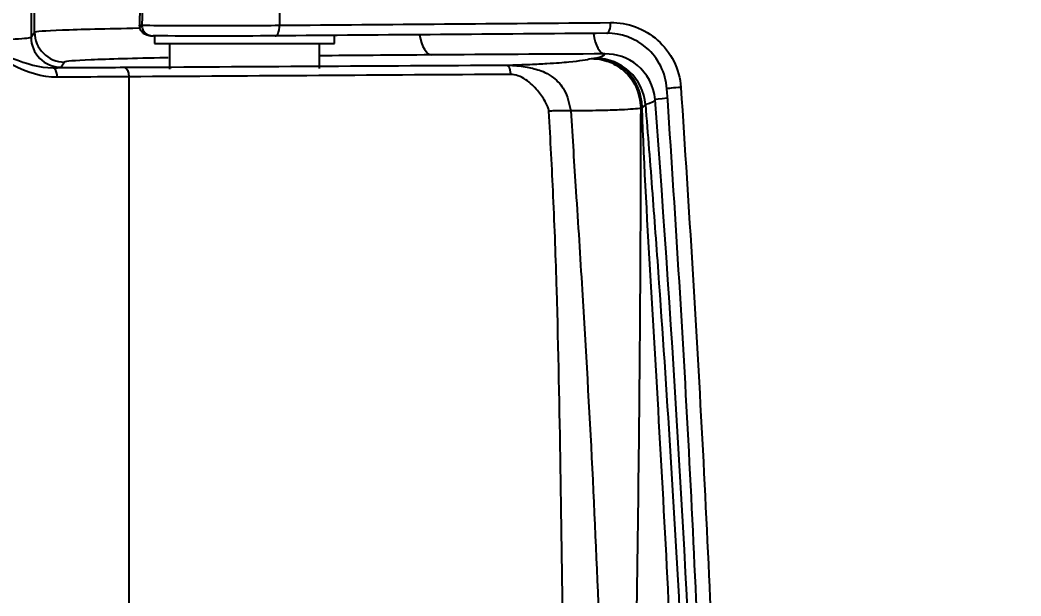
# Model space of a CAD drawing. Extents: x 2340 to 8415, y -46 to 2482.
# Drawn here: x 6018 to 6118.1, y 1794.5 to 1852.1 of the extents above; entities that cross this region are included whole.
import ezdxf

# ---------------------------------------------------------------- set-up
doc = ezdxf.new("R2010")
doc.units = 0
doc.header["$LTSCALE"] = 20
doc.header["$MEASUREMENT"] = 0
doc.layers.get('0').update_dxf_attribs({"linetype": 'CONTINUOUS'})
doc.layers.get('DEFPOINTS').update_dxf_attribs({"linetype": 'CONTINUOUS'})
doc.layers.add('1', color=7, linetype='CONTINUOUS')
doc.styles.get("Standard").update_dxf_attribs({"font": 'NanumGothic.ttf'})
doc.dimstyles.get("Standard").update_dxf_attribs({"dimtxt": 2.7, "dimasz": 2.5, "dimexe": 1.5, "dimexo": 1.5, "dimgap": 1.5, "dimtad": 1, "dimdec": 0, "dimlfac": 10, "dimzin": 0, "dimdsep": 46, "dimtxsty": 'Standard', "dimcen": 0, "dimclrt": 2, "dimadec": 0, "dimazin": 0, "dimtfac": 1, "dimtdec": 0, "dimtmove": 0, "dimatfit": 3, "dimfxl": 0, "dimtolj": 1, "dimtzin": 0, "dimarcsym": 0})

# ---------------------------------------------------------------- blocks, each defined once
blk = doc.blocks.new('*D18')
at = {"color": 3, "lineweight": -2}
for p, q in [((5799.39, 1702.69), (5799.39, 1984)), ((6476.94, 1702.69), (6476.94, 1984)), ((5819.39, 1979), (6456.94, 1979))]:
    blk.add_line(p, q, dxfattribs=at)
at = {"color": 3}
for points in [[(5819.39, 1982.34), (5819.39, 1975.67), (5799.39, 1979)], [(6456.94, 1982.34), (6456.94, 1975.67), (6476.94, 1979)]]:
    blk.add_solid(points, dxfattribs=at)
at = {"layer": 'DEFPOINTS', "color": 0}
for p in [(6476.94, 1979), (5799.39, 1701.19), (6476.94, 1701.19)]:
    blk.add_point(p, dxfattribs=at)
at = {"color": 2, "insert": (6138.16, 2003.16), "char_height": 26, "attachment_point": 5}
blk.add_mtext('\\A1;680', dxfattribs=at)
blk = doc.blocks.new('*D19')
at = {"color": 3, "lineweight": -2}
for p, q in [((6080.08, 1899.59), (6617.42, 1899.59)), ((6612.42, 1879.59), (6612.42, 1520.39)), ((6069.07, 1500.39), (6617.42, 1500.39))]:
    blk.add_line(p, q, dxfattribs=at)
at = {"color": 3}
for points in [[(6609.08, 1879.59), (6615.75, 1879.59), (6612.42, 1899.59)], [(6609.08, 1520.39), (6615.75, 1520.39), (6612.42, 1500.39)]]:
    blk.add_solid(points, dxfattribs=at)
at = {"layer": 'DEFPOINTS', "color": 0}
for p in [(6078.58, 1899.59), (6067.57, 1500.39), (6612.42, 1500.39)]:
    blk.add_point(p, dxfattribs=at)
at = {"color": 2, "insert": (6588.36, 1699.99), "char_height": 26, "attachment_point": 5, "rotation": 90}
blk.add_mtext('\\A1;400', dxfattribs=at)

msp = doc.modelspace()

# ---------------------------------------------------------------- linework, layer by layer
at = {"layer": '1', "color": 0, "linetype": 'Continuous'}
for p, q in [((6029.96, 1851.55), (6029.96, 1851.55)), ((6019.14, 1850.38), (6019.5, 1850.89)), ((6031.47, 1850.51), (6031.47, 1849.76)), ((6049.47, 1849.76), (6049.47, 1850.55)), ((6031.47, 1849.76), (6040.47, 1849.76)), ((6032.97, 1849.76), (6032.97, 1847.19)), ((6040.47, 1849.76), (6049.47, 1849.76)), ((6047.97, 1847.26), (6047.97, 1849.76)), ((6022.5, 1847.89), (6022.14, 1847.38))]:
    msp.add_line(p, q, dxfattribs=at)
for centre, major_axis, ratio, start_param, end_param in [((6030.46, 1851.54), (-0.5, 0.01), 0.054129, 5.230297, 6.284099), ((6030.46, 1851.49), (-0.499, -0.036), 0.024369, 0.000478, 1.049964), ((6043.54, 1851.51), (-0.008, 1), 0.423618, 3.122325, 4.767864), ((6076.66, 1851.77), (-0.008, 1), 0.396739, 3.122579, 4.785283), ((6022.14, 1850.38), (2.45, -1.73), 0.999885, 3.75542, 5.326109), ((6022.5, 1850.89), (2.45, -1.73), 0.999885, 3.75542, 5.326109), ((6059.19, 1851.61), (0.02, -3), 0.435524, 5.04799, 6.269426), ((6076.49, 1851.71), (0.02, -3), 0.411135, 5.035979, 6.269598), ((6021.34, 1846.33), (-0.006, 1), 0.429772, 4.757219, 6.269468), ((6075.55, 1843.27), (-1.17, 4.86), 0.998599, 4.550923, 6.046909), ((6075.55, 1843.27), (-0.16, 5), 0.929784, 4.704276, 6.249532), ((6083.68, 1845.28), (0.998, 0.067), 0.052634, 1.169564, 3.15907), ((6075.55, 1843.27), (4.98, 0.41), 0.148704, 5.901773, 6.230351), ((6084.49, 1844.35), (-2.99, -0.23), 0.022613, 5.349861, 6.278006)]:
    msp.add_ellipse(centre, major_axis=major_axis, ratio=ratio, start_param=start_param, end_param=end_param, dxfattribs=at)
for points, knots in [([(6039.22, 1500.39), (6025.31, 1500.4), (6011.4, 1500.46), (5978.75, 1500.96), (5960.01, 1501.51), (5931.94, 1503.84), (5922.56, 1504.89), (5903.99, 1507.88), (5894.81, 1509.84), (5876.8, 1515.33), (5868.02, 1518.89), (5851.8, 1528.23), (5844.24, 1534.17), (5834.75, 1544.44), (5831.86, 1548.1), (5826.57, 1555.86), (5824.17, 1559.97), (5817.78, 1572.52), (5814.52, 1581.27), (5809.24, 1599.24), (5807.23, 1608.48), (5804.04, 1626.87), (5802.87, 1636.08), (5800.11, 1663.77), (5799.36, 1682.29), (5799.41, 1719.42), (5800.22, 1738.09), (5803.12, 1765.97), (5804.35, 1775.22), (5807.66, 1793.6), (5809.75, 1802.77), (5815.18, 1820.54), (5818.52, 1829.17), (5825.03, 1841.51), (5827.47, 1845.55), (5832.91, 1853.24), (5835.88, 1856.85), (5845.55, 1866.94), (5853.19, 1872.71), (5869.56, 1881.78), (5878.4, 1885.22), (5896.36, 1890.5), (5905.46, 1892.37), (5923.79, 1895.23), (5933.02, 1896.24), (5960.83, 1898.49), (5979.51, 1899.03), (6011.98, 1899.52), (6025.8, 1899.57), (6041.63, 1899.58)], [0, 0, 0, 0, 0.054995, 0.054995, 0.129163, 0.129163, 0.166246, 0.166246, 0.20333, 0.20333, 0.240414, 0.240414, 0.277498, 0.277498, 0.296039, 0.296039, 0.314581, 0.314581, 0.351665, 0.351665, 0.388749, 0.388749, 0.425833, 0.425833, 0.5, 0.5, 0.574167, 0.574167, 0.611251, 0.611251, 0.648335, 0.648335, 0.685419, 0.685419, 0.703961, 0.703961, 0.722502, 0.722502, 0.759586, 0.759586, 0.79667, 0.79667, 0.833754, 0.833754, 0.870837, 0.870837, 0.945005, 0.945005, 1, 1, 1, 1]), ([(6476.94, 1699.99), (6476.94, 1710.48), (6475.85, 1720.96), (6471.53, 1741.39), (6468.35, 1751.24), (6459.94, 1770.21), (6454.66, 1779.4), (6445.61, 1791.91), (6442.4, 1795.9), (6435.58, 1803.54), (6431.97, 1807.17), (6420.84, 1817.8), (6412.91, 1824.5), (6396.3, 1836.89), (6387.68, 1842.53), (6369.84, 1852.78), (6360.61, 1857.38), (6341.55, 1865.52), (6331.77, 1868.96), (6302.38, 1878.63), (6282.52, 1883.89), (6242.23, 1892.08), (6221.76, 1895.01), (6190.83, 1897.64), (6180.52, 1898.22), (6159.94, 1898.79), (6149.66, 1898.71), (6129.22, 1898.64), (6119.05, 1898.59), (6103.95, 1898.44), (6098.91, 1898.39), (6089.19, 1898.25), (6084.48, 1898.17), (6079.92, 1898.08)], [0, 0, 0, 0, 0.0625, 0.0625, 0.125, 0.125, 0.1875, 0.1875, 0.21875, 0.21875, 0.25, 0.25, 0.3125, 0.3125, 0.375, 0.375, 0.4375, 0.4375, 0.5, 0.5, 0.625, 0.625, 0.75, 0.75, 0.8125, 0.8125, 0.875, 0.875, 0.9375, 0.9375, 0.96875, 0.96875, 1, 1, 1, 1]), ([(6079.97, 1895.29), (6098.86, 1895.53), (6117.99, 1895.68), (6147.18, 1895.74), (6157.01, 1895.8), (6176.82, 1895.42), (6186.76, 1895), (6216.6, 1892.98), (6236.52, 1890.57), (6266.46, 1885), (6276.44, 1882.82), (6296.4, 1877.77), (6306.4, 1874.89), (6326.09, 1868.56), (6335.84, 1865.18), (6354.93, 1857.36), (6364.25, 1852.92), (6382.41, 1842.89), (6391.31, 1837.26), (6408.18, 1825.02), (6416.19, 1818.41), (6427.51, 1807.7), (6431.19, 1804.02), (6438.2, 1796.27), (6441.54, 1792.16), (6450.78, 1779.46), (6455.96, 1770.46), (6462.3, 1756.15), (6464.18, 1751.22), (6467.38, 1741.22), (6468.7, 1736.17), (6471.87, 1720.89), (6472.93, 1710.53), (6472.93, 1699.99)], [0, 0, 0, 0, 0.125, 0.125, 0.1875, 0.1875, 0.25, 0.25, 0.375, 0.375, 0.4375, 0.4375, 0.5, 0.5, 0.5625, 0.5625, 0.625, 0.625, 0.6875, 0.6875, 0.75, 0.75, 0.78125, 0.78125, 0.8125, 0.8125, 0.875, 0.875, 0.90625, 0.90625, 0.9375, 0.9375, 1, 1, 1, 1]), ([(6471.97, 1699.99), (6471.97, 1710.5), (6470.9, 1720.84), (6467.73, 1736.08), (6466.41, 1741.11), (6463.2, 1751.09), (6461.32, 1756), (6454.99, 1770.26), (6449.8, 1779.23), (6440.56, 1791.88), (6437.22, 1795.97), (6430.21, 1803.68), (6426.54, 1807.34), (6415.24, 1818.01), (6407.25, 1824.59), (6390.41, 1836.77), (6381.53, 1842.37), (6363.4, 1852.35), (6354.11, 1856.77), (6335.07, 1864.54), (6325.33, 1867.91), (6305.7, 1874.22), (6295.73, 1877.09), (6275.83, 1882.11), (6265.88, 1884.28), (6236.04, 1889.82), (6216.17, 1892.21), (6186.42, 1894.2), (6176.52, 1894.6), (6156.76, 1894.95), (6146.97, 1894.9), (6117.87, 1894.82), (6098.81, 1894.66), (6079.97, 1894.4)], [0, 0, 0, 0, 0.0625, 0.0625, 0.09375, 0.09375, 0.125, 0.125, 0.1875, 0.1875, 0.21875, 0.21875, 0.25, 0.25, 0.3125, 0.3125, 0.375, 0.375, 0.4375, 0.4375, 0.5, 0.5, 0.5625, 0.5625, 0.625, 0.625, 0.75, 0.75, 0.8125, 0.8125, 0.875, 0.875, 1, 1, 1, 1]), ([(6019.5, 1850.89), (6019.5, 1857.71), (6019.5, 1864.54), (6019.5, 1878.37), (6019.5, 1885.37), (6019.5, 1892.37)], [0, 0, 0, 0, 0.493654, 0.493654, 1, 1, 1, 1]), ([(6019.16, 1891.91), (6019.16, 1884.5), (6019.15, 1877.09), (6019.14, 1863.24), (6019.14, 1856.81), (6019.14, 1850.38)], [0, 0, 0, 0, 0.535674, 0.535674, 1, 1, 1, 1]), ([(6031.27, 1892.26), (6031.08, 1886.59), (6030.91, 1880.91), (6030.67, 1871.81), (6030.58, 1868.4), (6030.4, 1860.51), (6030.3, 1856.04), (6030.22, 1851.57)], [0, 0, 0, 0, 0.418924, 0.418924, 0.670645, 0.670645, 1, 1, 1, 1]), ([(6029.97, 1851.45), (6029.97, 1851.44), (6029.96, 1851.34), (6030.04, 1851.15), (6030.19, 1850.92), (6030.43, 1850.73), (6030.76, 1850.58), (6031.08, 1850.52), (6031.29, 1850.51), (6031.34, 1850.51)], [0, 0, 0, 0, 0.013243, 0.170216, 0.31428, 0.468179, 0.65727, 0.916017, 1, 1, 1, 1]), ([(6030.22, 1851.57), (6032.3, 1851.56), (6034.65, 1851.55), (6039.37, 1851.55), (6041.79, 1851.55), (6043.96, 1851.57)], [0, 0, 0, 0, 0.5, 0.5, 1, 1, 1, 1]), ([(6030.22, 1851.46), (6030.22, 1851.38), (6030.24, 1851.3), (6030.29, 1851.15), (6030.32, 1851.08), (6030.41, 1850.93), (6030.49, 1850.85), (6030.68, 1850.69), (6030.8, 1850.62), (6030.95, 1850.57), (6030.97, 1850.56), (6031.04, 1850.54), (6031.1, 1850.53), (6031.19, 1850.52), (6031.22, 1850.51), (6031.26, 1850.51), (6031.28, 1850.51), (6031.3, 1850.51), (6031.31, 1850.51), (6031.32, 1850.51), (6031.33, 1850.51), (6031.33, 1850.51), (6031.33, 1850.51), (6031.34, 1850.51), (6031.34, 1850.51), (6031.34, 1850.51)], [0, 0, 0, 0, 0.141477, 0.141477, 0.271398, 0.271398, 0.468744, 0.468744, 0.730227, 0.730227, 0.768471, 0.768471, 0.884763, 0.884763, 0.940751, 0.940751, 0.969329, 0.969329, 0.984097, 0.984097, 0.991747, 0.991747, 0.996248, 0.996248, 1, 1, 1, 1]), ([(6077.05, 1851.84), (6078.73, 1851.86), (6080.44, 1851.25), (6083.06, 1848.93), (6083.95, 1847.19), (6084.07, 1845.36)], [0, 0, 0, 0, 0.5, 0.5, 1, 1, 1, 1]), ([(6013.31, 1850.09), (6015.05, 1850.12), (6016.52, 1850.16), (6018.56, 1850.26), (6019.12, 1850.32), (6019.14, 1850.38)], [0, 0, 0, 0, 0.5, 0.5, 1, 1, 1, 1]), ([(6019.5, 1850.89), (6019.55, 1850.96), (6020.5, 1851.04), (6024.02, 1851.17), (6026.63, 1851.24), (6029.92, 1851.3)], [0, 0, 0, 0, 0.50316, 0.50316, 1, 1, 1, 1]), ([(6082.68, 1845.22), (6082.58, 1846.81), (6081.79, 1848.31), (6079.53, 1850.28), (6078.08, 1850.78), (6076.66, 1850.77)], [0, 0, 0, 0, 0.5, 0.5, 1, 1, 1, 1]), ([(6013.31, 1850.09), (6014.68, 1849.44), (6016, 1848.79), (6018.63, 1847.74), (6019.97, 1847.32), (6021.34, 1847.33)], [0, 0, 0, 0, 0.5, 0.5, 1, 1, 1, 1]), ([(6021.77, 1846.37), (6020.22, 1846.37), (6018.72, 1846.87), (6015.92, 1848.27), (6014.62, 1849.17), (6013.31, 1850.09)], [0, 0, 0, 0, 0.5, 0.5, 1, 1, 1, 1]), ([(6032.84, 1848.32), (6032.76, 1848.32), (6032.68, 1848.32), (6029.39, 1848.25), (6026.85, 1848.18), (6023.46, 1848.04), (6022.55, 1847.96), (6022.5, 1847.89)], [0, 0, 0, 0, 0.012376, 0.012376, 0.506188, 0.506188, 1, 1, 1, 1]), ([(6081.5, 1844.13), (6081.39, 1845.53), (6080.67, 1846.78), (6078.78, 1848.35), (6077.62, 1848.72), (6076.49, 1848.71)], [0, 0, 0, 0, 0.5, 0.5, 1, 1, 1, 1]), ([(6066.64, 1847.59), (6067.48, 1847.61), (6068.33, 1847.64), (6069.65, 1847.69), (6070.19, 1847.72), (6071.62, 1847.8), (6072.31, 1847.86), (6074.02, 1848.02), (6074.66, 1848.14), (6075.1, 1848.25)], [0, 0, 0, 0, 0.125, 0.125, 0.25, 0.25, 0.5, 0.5, 1, 1, 1, 1]), ([(6066.64, 1847.59), (6066.91, 1847.58), (6067.51, 1847.56), (6068.3, 1847.46), (6069.06, 1847.32), (6069.76, 1847.14), (6070.52, 1846.87), (6071.52, 1846.27), (6072.66, 1845.01), (6072.92, 1843.74), (6073.07, 1843.01)], [0, 0, 0, 0, 0.090967, 0.203322, 0.300618, 0.395617, 0.49031, 0.599392, 0.771062, 1, 1, 1, 1]), ([(6075.1, 1848.25), (6075.11, 1848.25), (6075.12, 1848.25), (6075.16, 1848.26), (6075.18, 1848.26), (6075.23, 1848.26), (6075.26, 1848.26), (6075.36, 1848.27), (6075.45, 1848.27), (6075.55, 1848.27)], [0, 0, 0, 0, 0.256445, 0.256445, 0.437413, 0.437413, 0.618381, 0.618381, 1, 1, 1, 1]), ([(6075.1, 1848.25), (6075.47, 1848.22), (6076.18, 1848.18), (6077.15, 1847.84), (6077.97, 1847.37), (6078.84, 1846.63), (6079.81, 1845.33), (6079.99, 1844.02), (6080.09, 1843.27)], [0, 0, 0, 0, 0.142191, 0.273146, 0.392853, 0.501305, 0.712087, 1, 1, 1, 1]), ([(6028.92, 1846.42), (6028.32, 1846.42), (6027.72, 1846.41), (6025.34, 1846.4), (6023.55, 1846.39), (6021.77, 1846.37)], [0, 0, 0, 0, 0.251899, 0.251899, 1, 1, 1, 1]), ([(6028.92, 1846.42), (6028.92, 1839.96), (6028.92, 1826.9), (6028.92, 1807), (6028.92, 1786.57), (6028.92, 1765.63), (6028.92, 1744.23), (6028.92, 1722.37), (6028.92, 1694.69), (6028.92, 1661.78), (6028.92, 1624.37), (6028.92, 1588.42), (6028.92, 1565.01), (6028.92, 1553.55)], [0, 0, 0, 0, 0.066191, 0.133976, 0.203874, 0.275483, 0.348428, 0.423009, 0.499413, 0.631812, 0.760009, 0.882497, 1, 1, 1, 1]), ([(6070.89, 1842.99), (6070.86, 1843.13), (6070.79, 1843.48), (6070.5, 1843.99), (6070.16, 1844.53), (6069.57, 1845.31), (6068.8, 1846.04), (6067.84, 1846.57), (6067.3, 1846.63), (6067.04, 1846.66)], [0, 0, 0, 0, 0.075645, 0.181402, 0.299122, 0.412119, 0.695985, 0.857094, 1, 1, 1, 1]), ([(6084.07, 1845.36), (6084.87, 1833.27), (6085.63, 1821.18), (6086.89, 1796.97), (6087.41, 1784.86), (6088.66, 1748.51), (6089.08, 1724.25), (6089.08, 1675.74), (6088.66, 1651.49), (6087.41, 1615.13), (6086.89, 1603.01), (6085.63, 1578.8), (6084.87, 1566.7), (6084.07, 1554.62)], [0, 0, 0, 0, 0.125, 0.125, 0.25, 0.25, 0.5, 0.5, 0.75, 0.75, 0.875, 0.875, 1, 1, 1, 1]), ([(6082.68, 1554.76), (6083.49, 1566.83), (6084.26, 1578.92), (6085.52, 1603.11), (6086.05, 1615.21), (6087.31, 1651.53), (6087.73, 1675.77), (6087.73, 1724.23), (6087.31, 1748.47), (6086.05, 1784.78), (6085.52, 1796.88), (6084.26, 1821.06), (6083.49, 1833.14), (6082.68, 1845.22)], [0, 0, 0, 0, 0.125, 0.125, 0.25, 0.25, 0.5, 0.5, 0.75, 0.75, 0.875, 0.875, 1, 1, 1, 1]), ([(6080.19, 1843.38), (6080.17, 1843.38), (6080.15, 1843.37), (6080.13, 1843.35), (6080.12, 1843.34), (6080.11, 1843.33), (6080.11, 1843.32), (6080.1, 1843.3), (6080.09, 1843.28), (6080.09, 1843.27), (6080.09, 1843.27), (6080.09, 1843.27)], [0, 0, 0, 0, 0.369204, 0.369204, 0.548341, 0.548341, 0.731604, 0.731604, 0.999896, 0.999896, 1, 1, 1, 1]), ([(6080.25, 1556.6), (6080.46, 1562.58), (6080.82, 1568.54), (6081.51, 1580.46), (6081.86, 1586.42), (6082.85, 1604.3), (6083.43, 1616.23), (6084.36, 1640.1), (6084.72, 1652.03), (6085.2, 1675.92), (6085.33, 1687.88), (6085.33, 1723.81), (6084.82, 1747.83), (6083.39, 1783.66), (6082.8, 1795.59), (6081.81, 1813.49), (6081.45, 1819.46), (6080.76, 1831.41), (6080.4, 1837.38), (6080.19, 1843.38)], [0, 0, 0, 0, 0.0625, 0.0625, 0.125, 0.125, 0.25, 0.25, 0.375, 0.375, 0.5, 0.5, 0.75, 0.75, 0.875, 0.875, 0.9375, 0.9375, 1, 1, 1, 1]), ([(6080.53, 1843.64), (6080.77, 1840.68), (6081, 1837.7), (6081.45, 1831.74), (6081.67, 1828.76), (6082.31, 1819.81), (6082.7, 1813.84), (6083.81, 1795.92), (6084.44, 1783.97), (6085.98, 1748.09), (6086.54, 1724.07), (6086.53, 1688.02), (6086.4, 1676), (6085.87, 1651.99), (6085.48, 1639.99), (6084.47, 1616.03), (6083.85, 1604.05), (6082.76, 1586.12), (6082.36, 1580.14), (6081.73, 1571.19), (6081.51, 1568.21), (6081.06, 1562.25), (6080.83, 1559.27), (6080.58, 1556.31)], [0, 0, 0, 0, 0.03125, 0.03125, 0.0625, 0.0625, 0.125, 0.125, 0.25, 0.25, 0.5, 0.5, 0.625, 0.625, 0.75, 0.75, 0.875, 0.875, 0.9375, 0.9375, 0.96875, 0.96875, 1, 1, 1, 1]), ([(6081.5, 1555.84), (6083.31, 1579.82), (6084.73, 1603.82), (6086.17, 1639.87), (6086.54, 1651.89), (6087.02, 1675.92), (6087.15, 1687.94), (6087.15, 1711.99), (6087.02, 1724.03), (6086.54, 1748.07), (6086.17, 1760.09), (6084.73, 1796.13), (6083.31, 1820.14), (6081.5, 1844.13)], [0, 0, 0, 0, 0.25, 0.25, 0.375, 0.375, 0.5, 0.5, 0.625, 0.625, 0.75, 0.75, 1, 1, 1, 1]), ([(6070.88, 1556.99), (6071.04, 1559.82), (6071.37, 1565.77), (6071.79, 1577.69), (6072.07, 1592.72), (6072.25, 1607.62), (6072.59, 1619.54), (6073.29, 1649.32), (6073.67, 1688.4), (6073.44, 1736.07), (6073, 1762.88), (6072.6, 1780.42), (6072.25, 1792.34), (6072.07, 1807.25), (6071.79, 1822.28), (6071.37, 1834.2), (6071.04, 1840.15), (6070.89, 1842.99)], [0, 0, 0, 0, 0.029831, 0.062543, 0.125097, 0.187627, 0.218876, 0.250123, 0.499987, 0.628375, 0.749862, 0.781072, 0.812356, 0.874894, 0.937459, 0.970167, 1, 1, 1, 1]), ([(6073.07, 1843.01), (6073.24, 1840.33), (6073.63, 1834.38), (6074.38, 1822.46), (6075.25, 1807.25), (6075.83, 1793.73), (6076.21, 1781.8), (6076.74, 1763.14), (6077.22, 1734.94), (6077.39, 1700.27), (6077.23, 1665.31), (6076.75, 1637.18), (6076.22, 1618.24), (6075.83, 1606.31), (6075.37, 1595.7), (6074.74, 1583.77), (6074.2, 1574.77), (6073.64, 1565.83), (6073.25, 1559.88), (6073.06, 1556.96)], [0, 0, 0, 0, 0.028173, 0.06257, 0.125197, 0.187788, 0.204406, 0.25027, 0.383391, 0.500005, 0.613654, 0.749744, 0.794877, 0.81223, 0.874806, 0.906139, 0.937421, 0.969313, 1, 1, 1, 1]), ([(6080.09, 1843.27), (6079.68, 1843.21), (6079.08, 1843.16), (6077.59, 1843.09), (6076.99, 1843.07), (6075.42, 1843.03), (6074.47, 1843.02), (6073.07, 1843.01)], [0, 0, 0, 0, 0.5, 0.5, 0.75, 0.75, 1, 1, 1, 1]), ([(6080.15, 1556.69), (6080.14, 1562), (6080.11, 1572.77), (6079.97, 1589.73), (6079.73, 1607.56), (6079.24, 1632.27), (6078.47, 1663.08), (6077.88, 1699.99), (6078.44, 1736.84), (6079.2, 1767.59), (6079.67, 1792.31), (6079.91, 1809.8), (6080.05, 1826.8), (6080.08, 1837.57), (6080.09, 1843.27)], [0, 0, 0, 0, 0.055671, 0.112952, 0.17796, 0.242792, 0.372066, 0.500308, 0.628134, 0.756842, 0.821742, 0.886928, 0.940194, 1, 1, 1, 1])]:
    msp.add_open_spline(points, degree=3, knots=knots, dxfattribs=at)
for points, degree in [([(6044.23, 1893.84), (6044.13, 1879.78), (6044.04, 1865.68), (6043.96, 1851.57)], 3), ([(6030.36, 1869.48), (6030.11, 1860.53), (6029.98, 1851.55)], 2), ([(6029.96, 1851.58), (6029.96, 1851.52), (6029.97, 1851.45)], 2), ([(6030.22, 1851.57), (6030.22, 1851.53), (6030.22, 1851.5), (6030.22, 1851.46)], 3), ([(6043.96, 1851.57), (6054.92, 1851.66), (6065.95, 1851.75), (6077.05, 1851.84)], 3), ([(6043.54, 1850.51), (6039.7, 1850.48), (6035.13, 1850.48), (6031.34, 1850.51)], 3), ([(6076.66, 1850.77), (6065.54, 1850.68), (6054.51, 1850.6), (6043.54, 1850.51)], 3), ([(6059.19, 1848.61), (6055.15, 1848.58), (6051.39, 1848.55), (6047.89, 1848.52)], 3), ([(6076.49, 1848.71), (6070.68, 1848.68), (6064.92, 1848.64), (6059.19, 1848.61)], 3), ([(6075.55, 1848.27), (6076.15, 1848.42), (6076.4, 1848.56), (6076.49, 1848.71)], 3), ([(6022.14, 1847.38), (6022.12, 1847.36), (6021.86, 1847.34), (6021.34, 1847.33)], 3), ([(6021.34, 1847.33), (6023.72, 1847.34), (6026.11, 1847.36), (6028.49, 1847.37)], 3), ([(6028.49, 1847.37), (6041.1, 1847.45), (6053.82, 1847.52), (6066.64, 1847.59)], 3), ([(6028.49, 1847.37), (6028.71, 1847.36), (6028.91, 1846.92), (6028.92, 1846.42)], 3), ([(6067.04, 1846.66), (6054.23, 1846.58), (6041.53, 1846.5), (6028.92, 1846.42)], 3), ([(6081.5, 1844.13), (6081.44, 1843.97), (6081.19, 1843.8), (6080.53, 1843.64)], 3)]:
    msp.add_open_spline(points, degree=degree, dxfattribs=at)
for points, weights in [([(6066.64, 1847.59), (6067.01, 1847.58), (6067.04, 1846.66)], [1, 0.734684778253, 1]), ([(6073.07, 1843.01), (6072.49, 1843.05), (6070.89, 1842.99)], [1, 0.916196809439, 1])]:
    msp.add_rational_spline(points, weights, degree=2, dxfattribs=at)

# ---------------------------------------------------------------- dimensions: what is measured, and where the dimension line sits
dim = msp.add_linear_dim(base=(6476.94, 1979), p1=(5799.39, 1701.19), p2=(6476.94, 1701.19), text='680', dimstyle='Standard', override={"dimtxt": 26, "dimasz": 20, "dimexe": 5, "dimgap": 10, "dimlfac": 1, "dimzin": 12, "dimpost": '', "dimclrd": 3, "dimclre": 3, "dimazin": 2, "dimarcsym": 1})
dim.commit()
dim.dimension.update_dxf_attribs({"geometry": '*D18', "text_midpoint": (6138.16, 2003.16)})
dim = msp.add_linear_dim(base=(6612.42, 1500.39), p1=(6078.58, 1899.59), p2=(6067.57, 1500.39), angle=90, text='400', dimstyle='Standard', override={"dimtxt": 26, "dimasz": 20, "dimexe": 5, "dimgap": 10, "dimlfac": 1, "dimzin": 12, "dimclrd": 3, "dimclre": 3, "dimazin": 2, "dimarcsym": 1})
dim.commit()
dim.dimension.update_dxf_attribs({"geometry": '*D19', "text_midpoint": (6588.36, 1699.99)})

doc.saveas('drawing.dxf')
